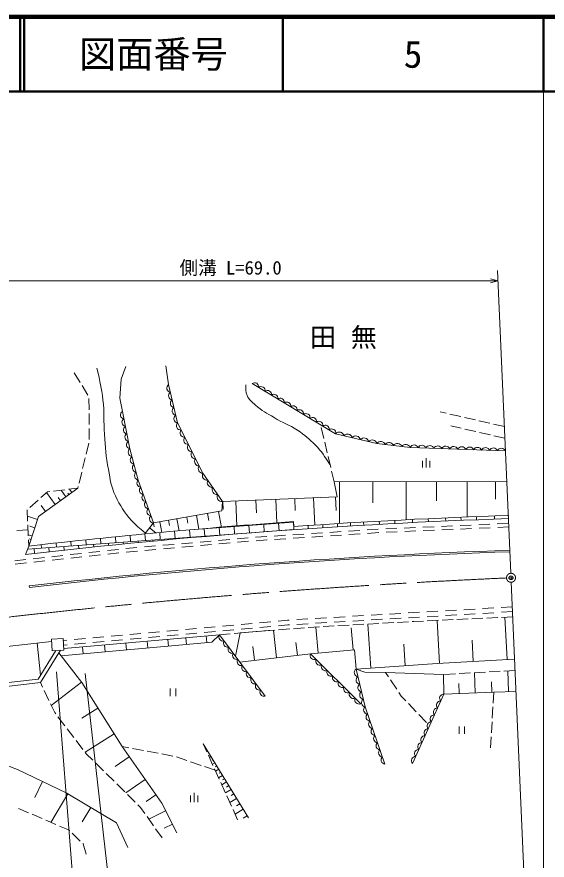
# Model space of a CAD drawing. Units: millimetres, scale not verified. Extents: x 40000 to 680000, y 20000 to 380000.
# Drawn here: x 508284 to 579500, y 266793 to 380000 of the extents above; entities that cross this region are included whole.
import ezdxf
from ezdxf.enums import TextEntityAlignment as Align

# ---------------------------------------------------------------- set-up
doc = ezdxf.new("R2010")
doc.units = ezdxf.units.MM
doc.header["$LTSCALE"] = 1000
doc.header["$PDMODE"] = 32
doc.header["$PDSIZE"] = 500
doc.linetypes.add('CHAIN', pattern=[18.5, 12, -1.5, 3.5, -1.5])
for name, color, linetype, lineweight in [('M-BGD', 7, 'Continuous', 13), ('M-BMK', 2, 'CHAIN', 13), ('M-STR-HTXT', 7, 'Continuous', 13), ('M-TTL', 2, 'Continuous', 140), ('M-TTL-BAND', 7, 'Continuous', 13), ('M-TTL-LINE', 7, 'Continuous', 50)]:
    doc.layers.add(name, color=color, linetype=linetype, lineweight=lineweight)
for name, color, linetype in [('M-BMK-HTXT', 7, 'Continuous'), ('M-OTRS', 6, 'Continuous'), ('M-TTL-TXT', 7, 'Continuous')]:
    doc.layers.add(name, color=color, linetype=linetype)
doc.styles.add('ＭＳ ゴシック', font='')
doc.styles.get('ＭＳ ゴシック').set_extended_font_data('MS Gothic')

msp = doc.modelspace()

# ---------------------------------------------------------------- linework, layer by layer
at = {"layer": 'M-BGD'}
for p, q in [((522310, 331381), (522916, 333058)), ((528664, 330631), (528271, 333166)), ((515998, 332204), (516784, 330926)), ((522131, 328811), (522310, 331381)), ((517046, 330500), (517832, 329223)), ((517964, 328760), (517975, 327260)), ((522452, 327026), (522131, 328811)), ((517978, 326760), (517989, 325260)), ((565958, 326781), (565112, 326975)), ((567908, 326333), (566446, 326669)), ((569857, 325886), (568395, 326221)), ((567975, 324762), (566580, 325082)), ((571806, 325438), (570344, 325774)), ((573755, 324990), (572293, 325326)), ((517992, 324760), (518002, 323260)), ((549505, 323401), (549156, 324860)), ((569925, 324317), (568463, 324651)), ((571875, 323871), (570412, 324205)), ((517930, 322769), (517582, 321310)), ((549971, 321456), (549622, 322915)), ((573824, 323425), (572362, 323759)), ((517466, 320823), (517118, 319364)), ((550437, 319511), (550088, 320970)), ((562739, 319505), (562739, 320380)), ((563239, 319505), (563239, 320755)), ((563739, 319505), (563739, 320380)), ((517002, 318878), (516653, 317419)), ((550903, 317566), (550553, 319025)), ((550903, 317566), (574079, 317638)), ((551295, 315567), (550903, 317566)), ((551597, 317568), (551614, 311967)), ((556078, 317582), (556087, 314781)), ((560560, 317596), (560575, 312477)), ((564655, 317609), (564663, 315049)), ((568750, 317621), (568765, 312848)), ((572569, 317633), (572576, 315246)), ((511208, 312923), (516489, 316730)), ((512395, 316239), (511518, 315466)), ((513431, 314526), (512273, 316131)), ((512724, 316278), (512395, 316239)), ((514710, 316517), (513221, 316338)), ((514867, 315561), (514220, 316458)), ((515272, 315853), (515110, 316077)), ((516489, 316730), (515206, 316576)), ((515678, 316145), (515354, 316594)), ((516537, 316933), (516489, 316730)), ((511143, 315136), (510017, 314145)), ((514149, 315043), (513825, 315492)), ((535803, 313675), (535910, 314925)), ((535910, 314925), (551295, 315567)), ((535953, 314926), (535998, 313843)), ((537686, 314999), (537826, 311630)), ((540381, 315111), (540451, 313427)), ((543076, 315224), (543209, 312057)), ((545610, 315330), (545676, 313746)), ((548144, 315436), (548298, 311760)), ((551084, 315558), (551161, 313721)), ((509653, 313809), (509726, 312311)), ((512146, 313599), (511567, 314402)), ((526629, 312069), (535803, 313675)), ((535372, 313600), (535746, 311464)), ((511073, 312518), (509694, 312977)), ((509887, 308954), (511208, 312923)), ((529785, 312621), (530071, 310989)), ((531091, 312850), (531234, 312034)), ((532397, 313079), (532722, 311219)), ((533885, 313339), (534047, 312409)), ((561427, 312112), (561407, 312530)), ((563546, 312213), (563527, 312632)), ((565884, 312319), (565865, 312737)), ((567943, 312405), (567926, 312824)), ((570009, 312487), (569993, 312906)), ((572449, 312577), (572434, 312996)), ((509750, 311812), (509822, 310313)), ((510706, 311414), (510016, 311643)), ((525491, 310592), (526629, 312069)), ((526101, 311384), (526963, 310720)), ((526635, 312070), (526729, 311534)), ((527492, 312220), (527743, 310787)), ((528639, 312421), (528764, 311704)), ((531519, 311140), (545433, 312164)), ((534459, 311357), (534456, 311388)), ((535529, 310433), (535456, 311430)), ((536453, 311503), (536449, 311557)), ((537524, 310579), (537451, 311577)), ((538448, 311650), (538443, 311712)), ((539519, 310726), (539445, 311724)), ((540443, 311797), (540437, 311866)), ((541513, 310873), (541440, 311870)), ((542437, 311944), (542432, 312017)), ((543508, 311020), (543434, 312017)), ((544432, 312091), (544427, 312161)), ((545473, 311585), (545428, 312233)), ((545502, 311167), (545429, 312164)), ((545502, 311167), (545473, 311585)), ((547422, 311298), (547394, 311716)), ((549384, 311427), (549357, 311845)), ((551363, 311552), (551337, 311970)), ((553104, 311658), (553079, 312076)), ((554869, 311762), (554844, 312180)), ((556971, 311880), (556948, 312298)), ((557817, 311271), (559316, 311337)), ((559065, 311992), (559043, 312411)), ((560315, 311381), (561813, 311446)), ((562812, 311490), (564311, 311556)), ((565310, 311599), (566809, 311665)), ((567808, 311709), (569306, 311774)), ((570305, 311818), (571804, 311883)), ((570362, 311353), (571860, 311418)), ((572803, 311927), (574301, 311993)), ((572859, 311462), (574358, 311528)), ((509782, 311133), (508285, 311042)), ((509724, 308534), (539114, 310696)), ((510339, 310310), (509814, 310485)), ((521567, 309405), (521509, 310200)), ((523562, 309552), (523500, 310397)), ((525556, 309699), (525491, 310592)), ((527551, 309846), (527483, 310774)), ((529546, 309992), (529475, 310957)), ((531540, 310139), (531467, 311136)), ((532464, 311210), (532463, 311220)), ((532542, 310153), (532537, 310213)), ((533535, 310286), (533461, 311283)), ((534535, 310318), (534532, 310359)), ((536528, 310483), (536527, 310506)), ((538522, 310648), (538521, 310653)), ((539114, 310696), (545502, 311167)), ((540354, 310139), (541851, 310237)), ((542849, 310303), (544345, 310401)), ((545343, 310467), (546840, 310565)), ((547838, 310631), (549335, 310729)), ((547894, 310166), (549391, 310265)), ((550333, 310795), (551829, 310893)), ((550389, 310330), (551886, 310429)), ((552827, 310959), (554324, 311057)), ((552883, 310494), (554380, 310593)), ((555322, 311123), (556819, 311221)), ((555378, 310658), (556875, 310757)), ((557873, 310806), (559372, 310872)), ((560371, 310916), (561870, 310981)), ((562869, 311025), (564367, 311091)), ((565366, 311134), (566865, 311200)), ((567864, 311244), (569362, 311309)), ((509846, 309814), (509887, 308954)), ((510023, 309361), (509865, 309414)), ((510181, 309836), (509918, 309923)), ((511594, 308671), (511560, 309142)), ((513589, 308818), (513548, 309365)), ((515583, 308965), (515538, 309579)), ((517578, 309112), (517528, 309790)), ((518601, 308832), (518575, 309185)), ((519573, 309258), (519518, 310002)), ((520592, 309033), (520570, 309332)), ((522583, 309233), (522564, 309479)), ((524574, 309429), (524559, 309625)), ((526565, 309613), (526554, 309772)), ((527901, 309056), (529395, 309187)), ((528557, 309797), (528548, 309919)), ((530392, 309275), (531886, 309406)), ((530549, 309981), (530543, 310066)), ((532882, 309493), (534376, 309624)), ((532938, 309029), (534432, 309160)), ((535372, 309712), (536867, 309843)), ((535429, 309248), (536923, 309379)), ((537863, 309930), (539357, 310062)), ((537919, 309467), (539413, 309598)), ((540410, 309675), (541907, 309773)), ((542905, 309838), (544402, 309937)), ((545399, 310002), (546896, 310101)), ((509887, 308954), (509448, 307827)), ((510644, 307963), (510597, 308598)), ((512632, 308188), (512591, 308745)), ((514622, 308406), (514586, 308891)), ((515465, 307804), (516956, 307968)), ((516611, 308620), (516581, 309038)), ((517950, 308078), (519441, 308241)), ((520435, 308351), (521926, 308515)), ((520491, 307887), (521982, 308051)), ((522920, 308619), (524415, 308750)), ((522976, 308155), (524471, 308286)), ((525411, 308837), (526905, 308969)), ((525467, 308373), (526961, 308505)), ((527957, 308592), (529452, 308723)), ((530448, 308811), (531942, 308942)), ((508010, 306985), (509501, 307149)), ((510495, 307258), (511986, 307422)), ((510551, 306794), (512042, 306958)), ((512980, 307531), (514471, 307695)), ((513036, 307068), (514527, 307232)), ((515521, 307341), (517012, 307505)), ((518006, 307614), (519497, 307778)), ((508066, 306521), (509557, 306685)), ((509961, 303401), (509938, 303600)), ((562341, 300060), (560844, 299971)), ((564837, 300208), (563339, 300119)), ((567332, 300356), (565835, 300267)), ((569828, 300504), (568331, 300415)), ((572323, 300652), (570826, 300563)), ((572352, 300010), (570854, 299921)), ((574819, 300800), (573322, 300711)), ((574847, 300158), (573350, 300069)), ((544630, 299009), (543377, 298896)), ((544872, 299023), (544630, 299009)), ((547367, 299171), (545870, 299083)), ((549863, 299320), (548366, 299231)), ((552359, 299468), (550861, 299379)), ((554854, 299616), (553357, 299527)), ((554882, 298973), (553385, 298884)), ((557350, 299764), (555852, 299675)), ((557378, 299121), (555881, 299032)), ((559845, 299912), (558348, 299823)), ((559874, 299269), (558376, 299181)), ((562369, 299418), (560872, 299329)), ((562892, 298891), (561615, 298830)), ((564865, 299566), (563368, 299477)), ((564889, 298986), (563391, 298914)), ((565044, 293213), (564716, 298977)), ((566887, 299080), (565389, 299009)), ((567361, 299714), (565863, 299625)), ((568885, 299175), (567386, 299104)), ((569856, 299862), (568359, 299773)), ((570883, 299270), (569384, 299199)), ((572880, 299365), (571382, 299294)), ((574878, 299459), (573380, 299388)), ((574129, 293731), (573806, 299409)), ((532422, 297909), (530928, 297774)), ((534912, 298133), (533418, 297998)), ((537402, 298358), (535908, 298223)), ((539891, 298582), (538397, 298447)), ((539920, 297939), (538426, 297804)), ((542381, 298806), (540887, 298672)), ((542410, 298164), (540916, 298029)), ((544663, 298367), (543406, 298253)), ((544924, 297828), (543427, 297720)), ((544900, 298381), (544663, 298367)), ((546918, 297971), (545422, 297863)), ((547396, 298529), (545898, 298440)), ((548913, 298114), (547417, 298007)), ((549891, 298677), (548394, 298588)), ((548744, 294587), (548426, 298079)), ((550167, 298204), (549412, 298150)), ((550909, 298245), (550167, 298204)), ((552387, 298825), (550889, 298736)), ((552906, 298354), (551408, 298272)), ((553469, 295016), (553200, 297970)), ((554903, 298463), (553405, 298381)), ((556900, 298572), (555402, 298490)), ((555829, 292575), (555416, 298491)), ((558897, 298682), (557399, 298600)), ((560894, 298791), (559396, 298709)), ((561615, 298830), (561393, 298818)), ((535500, 297042), (514572, 295198)), ((519972, 296786), (518478, 296652)), ((522462, 297011), (520968, 296876)), ((524952, 297235), (523458, 297101)), ((527442, 297460), (525948, 297325)), ((527470, 296817), (525976, 296682)), ((529932, 297684), (528438, 297550)), ((529960, 297041), (528466, 296906)), ((532450, 297266), (530956, 297131)), ((530982, 296644), (531061, 295750)), ((534940, 297490), (533446, 297355)), ((533704, 296883), (533783, 295996)), ((534472, 296058), (535500, 297042)), ((536951, 297170), (535500, 297042)), ((535500, 297042), (541627, 288814)), ((537430, 297715), (535936, 297580)), ((538943, 297346), (537449, 297214)), ((540935, 297522), (539441, 297390)), ((542074, 297623), (541433, 297566)), ((542929, 297684), (542074, 297623)), ((543168, 293966), (542738, 297671)), ((512941, 296159), (493234, 293965)), ((511000, 295943), (511479, 291641)), ((514245, 294234), (534472, 296058)), ((514992, 296338), (514511, 296294)), ((515021, 295694), (514547, 295651)), ((517482, 296562), (515988, 296427)), ((517511, 295919), (516017, 295784)), ((520000, 296143), (518507, 296008)), ((520041, 295680), (520122, 294764)), ((522490, 296368), (520996, 296233)), ((522941, 295935), (523021, 295025)), ((524980, 296592), (523486, 296457)), ((525800, 296187), (525880, 295283)), ((528567, 296431), (528646, 295532)), ((540204, 293622), (539989, 295474)), ((545954, 294289), (545752, 296031)), ((560436, 292896), (560236, 295776)), ((569587, 293472), (569425, 296311)), ((511441, 290636), (514141, 294965)), ((513937, 294637), (516997, 290636)), ((517093, 295420), (517174, 294498)), ((547708, 294493), (538218, 293391)), ((553611, 295029), (547708, 294493)), ((547708, 294493), (554460, 287785)), ((553834, 292436), (553611, 295029)), ((564745, 293196), (575127, 293787)), ((553834, 292436), (564745, 293196)), ((554997, 292033), (553834, 292436)), ((573198, 292148), (571700, 292064)), ((575195, 292260), (573697, 292176)), ((574319, 289413), (574230, 292206)), ((557814, 291989), (554997, 292033)), ((558205, 291397), (557814, 291989)), ((565595, 291720), (557814, 291989)), ((559309, 289729), (558481, 290980)), ((565639, 289082), (565595, 291720)), ((567207, 291811), (565710, 291727)), ((569204, 291923), (567706, 291839)), ((571201, 292036), (569703, 291951)), ((569851, 289250), (569743, 291954)), ((482740, 287375), (511441, 290636)), ((511738, 290013), (511441, 290636)), ((516974, 290665), (512910, 287557)), ((516997, 290636), (522416, 282048)), ((528878, 289815), (528878, 288815)), ((529628, 288815), (529628, 289815)), ((567688, 289164), (567634, 290516)), ((572085, 289340), (572029, 290736)), ((512599, 288208), (511953, 289562)), ((559916, 288814), (559585, 289312)), ((560541, 288164), (559916, 288814)), ((565639, 289082), (561436, 279781)), ((565639, 289082), (572347, 289350)), ((572347, 289350), (572254, 287853)), ((572347, 289350), (575318, 289445)), ((513369, 286595), (512815, 287757)), ((561927, 286722), (560888, 287803)), ((513498, 286426), (513369, 286595)), ((519162, 287206), (516998, 285840)), ((572223, 287354), (572130, 285857)), ((514715, 284839), (513803, 286030)), ((563314, 285281), (562274, 286362)), ((572099, 285358), (572006, 283861)), ((515932, 283252), (515019, 284442)), ((567666, 284752), (567666, 283752)), ((568416, 283752), (568416, 284752)), ((521346, 283744), (517443, 281281)), ((571975, 283362), (571882, 281865)), ((517149, 281665), (516236, 282855)), ((522416, 282048), (527743, 274426)), ((523334, 281876), (522416, 282048)), ((533796, 281324), (533299, 282416)), ((533299, 282416), (539407, 272451)), ((501568, 281543), (508364, 278972)), ((517594, 281084), (517453, 281268)), ((518497, 280193), (517594, 281084)), ((525299, 281505), (523825, 281783)), ((527265, 281135), (525791, 281413)), ((529230, 280765), (527756, 281043)), ((533822, 281563), (533716, 281499)), ((534624, 279503), (534003, 280869)), ((534083, 281137), (534030, 281105)), ((519920, 278788), (518852, 279842)), ((523382, 280665), (521491, 279344)), ((531132, 280154), (529713, 280640)), ((533025, 279507), (531605, 279992)), ((534344, 280711), (534134, 280582)), ((534605, 280284), (534500, 280220)), ((534867, 279858), (534551, 279664)), ((508364, 278972), (514885, 275849)), ((534917, 278860), (533498, 279345)), ((535452, 277683), (534831, 279048)), ((535389, 279005), (534968, 278747)), ((535128, 279432), (534970, 279335)), ((535651, 278579), (535440, 278450)), ((511719, 277365), (510691, 275219)), ((521343, 277382), (520275, 278436)), ((525497, 277639), (522912, 275833)), ((535912, 278153), (535385, 277830)), ((536173, 277727), (535910, 277565)), ((522766, 275977), (521699, 277031)), ((536281, 275862), (535659, 277228)), ((536434, 277300), (535803, 276913)), ((537054, 276289), (536297, 275826)), ((536744, 276795), (536428, 276601)), ((515141, 275697), (512861, 271863)), ((514885, 275849), (521681, 271808)), ((524189, 274572), (523122, 275626)), ((526942, 275571), (525650, 274668)), ((531593, 274586), (531593, 275461)), ((532093, 274586), (532093, 275836)), ((532593, 274586), (532593, 275461)), ((537109, 274042), (536488, 275407)), ((537425, 275684), (537047, 275452)), ((524895, 273875), (524545, 274221)), ((527743, 274426), (529763, 270476)), ((537796, 275079), (536890, 274523)), ((538240, 274354), (537787, 274076)), ((509863, 273150), (508485, 273741)), ((511701, 272361), (510323, 272952)), ((518208, 273873), (517068, 271956)), ((525477, 273052), (524895, 273875)), ((528255, 273424), (526023, 272282)), ((537937, 272221), (537316, 273587)), ((538685, 273629), (537599, 272964)), ((513539, 271572), (512161, 272164)), ((521681, 271808), (523196, 268502)), ((526633, 271420), (525766, 272644)), ((539217, 272760), (538674, 272428)), ((515344, 270798), (513999, 271375)), ((515369, 270772), (515344, 270798)), ((527789, 269788), (526922, 271012)), ((529169, 271638), (528053, 271067)), ((516784, 269358), (515723, 270419)), ((517181, 268961), (517137, 269005)), ((517594, 267583), (517181, 268961))]:
    msp.add_line(p, q, dxfattribs=at)
for points in [[(528664, 330631), (529842, 325491), (533268, 318744), (535910, 314925)], [(573899, 321720), (561088, 322194), (556638, 322715), (551099, 324040), (539880, 330763)], [(522452, 327026), (523452, 322028), (524594, 317816), (526629, 312069)], [(537630, 294181), (538263, 297286), (542272, 297637)], [(513531, 294930), (511144, 291105), (496839, 289480)], [(553834, 292436), (555041, 287383), (557724, 279692)]]:
    msp.add_lwpolyline(points, dxfattribs=at)
msp.add_lwpolyline([(512924, 296462), (514496, 296551), (514584, 294990), (513012, 294901)], close=True, dxfattribs=at)
for centre, radius, start, end in [((528998, 330167), 572, 125.76401, 260.05081), ((540215, 330344), 536, 349.41523, 128.72839), ((529234, 329139), 572, 125.76401, 260.05081), ((541078, 329827), 536, 349.41523, 128.72839), ((541941, 329310), 536, 349.41523, 128.72839), ((529469, 328111), 572, 125.76401, 260.05081), ((542804, 328793), 536, 349.41523, 128.72839), ((543667, 328276), 536, 349.41523, 128.72839), ((529705, 327083), 572, 125.76401, 260.05081), ((544531, 327758), 536, 349.41523, 128.72839), ((545394, 327241), 536, 349.41523, 128.72839), ((546257, 326724), 536, 349.41523, 128.72839), ((522745, 326564), 546, 122.35165, 260.26821), ((529940, 326054), 572, 125.76401, 260.05081), ((547120, 326207), 536, 349.41523, 128.72839), ((547983, 325690), 536, 349.41523, 128.72839), ((522944, 325565), 546, 122.35165, 260.26821), ((523144, 324565), 546, 122.35165, 260.26821), ((530302, 325119), 592, 141.07838, 272.77698), ((548846, 325173), 536, 349.41523, 128.72839), ((549709, 324656), 536, 349.41523, 128.72839), ((523344, 323566), 546, 122.35165, 260.26821), ((530792, 324155), 592, 141.07838, 272.77698), ((550572, 324139), 536, 349.41523, 128.72839), ((551586, 323627), 638, 13.39572, 139.68691), ((552694, 323362), 638, 13.39572, 139.68691), ((523544, 322566), 546, 122.35165, 260.26821), ((531282, 323191), 592, 141.07838, 272.77698), ((553802, 323097), 638, 13.39572, 139.68691), ((554909, 322832), 638, 13.39572, 139.68691), ((556017, 322567), 638, 13.39572, 139.68691), ((557163, 322378), 623, 19.3189, 147.33216), ((558275, 322248), 623, 19.3189, 147.33216), ((559388, 322118), 623, 19.3189, 147.33216), ((523836, 321567), 600, 129.80754, 260.5383), ((531771, 322227), 592, 141.07838, 272.77698), ((532261, 321263), 592, 141.07838, 272.77698), ((560500, 321988), 623, 19.3189, 147.33216), ((561613, 321942), 583, 21.41188, 154.34845), ((562681, 321902), 583, 21.41188, 154.34845), ((563748, 321863), 583, 21.41188, 154.34845), ((564816, 321823), 583, 21.41188, 154.34845), ((565884, 321784), 583, 21.41188, 154.34845), ((566951, 321744), 583, 21.41188, 154.34845), ((568019, 321705), 583, 21.41188, 154.34845), ((569086, 321665), 583, 21.41188, 154.34845), ((570154, 321626), 583, 21.41188, 154.34845), ((571222, 321586), 583, 21.41188, 154.34845), ((572289, 321547), 583, 21.41188, 154.34845), ((573357, 321507), 583, 21.41188, 154.34845), ((524122, 320514), 600, 129.80754, 260.5383), ((532750, 320300), 592, 141.07838, 272.77698), ((524407, 319461), 600, 129.80754, 260.5383), ((533240, 319336), 592, 141.07838, 272.77698), ((524693, 318408), 600, 129.80754, 260.5383), ((533851, 318441), 656, 152.49335, 276.84125), ((524946, 317402), 544, 130.37031, 268.62141), ((534511, 317486), 656, 152.49335, 276.84125), ((525286, 316444), 544, 130.37031, 268.62141), ((525625, 315486), 544, 130.37031, 268.62141), ((535171, 316531), 656, 152.49335, 276.84125), ((535832, 315576), 656, 152.49335, 276.84125), ((525964, 314528), 544, 130.37031, 268.62141), ((526303, 313570), 544, 130.37031, 268.62141), ((600185, -475512), 788576, 91.87758, 96.60733), ((526642, 312612), 544, 130.37031, 268.62141), ((600185, -475512), 788996, 91.87758, 93.97629), ((600185, -475512), 789645, 93.97629, 96.56628), ((600185, -475512), 784321, 91.87758, 96.60733), ((600185, -475512), 784121, 91.87758, 96.60733), ((535968, 296750), 551, 148.05131, 285.28887), ((536580, 295927), 551, 148.05131, 285.28887), ((537193, 295105), 551, 148.05131, 285.28887), ((537806, 294282), 551, 148.05131, 285.28887), ((548241, 294279), 574, 158.18587, 292.19483), ((538418, 293459), 551, 148.05131, 285.28887), ((548992, 293534), 574, 158.18587, 292.19483), ((539031, 292636), 551, 148.05131, 285.28887), ((539643, 291813), 551, 148.05131, 285.28887), ((549742, 292789), 574, 158.18587, 292.19483), ((550492, 292043), 574, 158.18587, 292.19483), ((554160, 291979), 561, 125.50189, 261.37448), ((540256, 290991), 551, 148.05131, 285.28887), ((551242, 291298), 574, 158.18587, 292.19483), ((554401, 290969), 561, 125.50189, 261.37448), ((540869, 290168), 551, 148.05131, 285.28887), ((551992, 290553), 574, 158.18587, 292.19483), ((552743, 289808), 574, 158.18587, 292.19483), ((554643, 289958), 561, 125.50189, 261.37448), ((541481, 289345), 551, 148.05131, 285.28887), ((553493, 289062), 574, 158.18587, 292.19483), ((554884, 288948), 561, 125.50189, 261.37448), ((565609, 288536), 547, 86.7942, 224.56718), ((554243, 288317), 574, 158.18587, 292.19483), ((555126, 287937), 561, 125.50189, 261.37448), ((565188, 287606), 547, 86.7942, 224.56718), ((555394, 286966), 545, 130.21558, 268.24576), ((555729, 286005), 545, 130.21558, 268.24576), ((564768, 286676), 547, 86.7942, 224.56718), ((556064, 285044), 545, 130.21558, 268.24576), ((563927, 284815), 547, 86.7942, 224.56718), ((564348, 285746), 547, 86.7942, 224.56718), ((556400, 284082), 545, 130.21558, 268.24576), ((563507, 283885), 547, 86.7942, 224.56718), ((556735, 283121), 545, 130.21558, 268.24576), ((563087, 282955), 547, 86.7942, 224.56718), ((557070, 282159), 545, 130.21558, 268.24576), ((562666, 282025), 547, 86.7942, 224.56718), ((557406, 281198), 545, 130.21558, 268.24576), ((562246, 281095), 547, 86.7942, 224.56718), ((557741, 280237), 545, 130.21558, 268.24576), ((561826, 280165), 547, 86.7942, 224.56718)]:
    msp.add_arc(centre, radius, start, end, dxfattribs=at)
for points in [[(525581, 310709), (524670, 311393), (524370, 311671), (523694, 312391), (522634, 313519), (522202, 314316), (521524, 315707), (520900, 316986), (520850, 317829), (520582, 319227), (520231, 321060), (520199, 322115), (520050, 323976), (519906, 325778), (520067, 326806), (519846, 328601), (519640, 330266), (519501, 330873), (519027, 332818)], [(550358, 319839), (549551, 321116), (549272, 321571), (548373, 322510), (547525, 323395), (546983, 323840), (545963, 324518), (544806, 325288), (544015, 325478), (542831, 326205), (541829, 326819), (541210, 327102), (540341, 327891), (539847, 328340), (539460, 328556), (539216, 329176), (539009, 329705), (539012, 330025), (539056, 330622)]]:
    msp.add_open_spline(points, degree=3, knots=[0, 0, 0, 0, 1, 1, 1, 2, 2, 2, 3, 3, 3, 4, 4, 4, 5, 5, 5, 6, 6, 6, 6], dxfattribs=at)
at = {"layer": 'M-BMK'}
msp.add_circle((574648, 304700), 600, dxfattribs=at)
msp.add_arc((618193, -685528), 991185, 92.55266, 98.59625, dxfattribs=at)
at = {"layer": 'M-OTRS'}
msp.add_point((574648, 304700), dxfattribs=at)
at = {"layer": 'M-STR-HTXT'}
for p, q in [((574621, 305299), (572834, 345946)), ((501083, 344551), (572891, 344551)), ((572891, 344551), (571891, 344814)), ((572891, 344551), (571891, 344288)), ((574674, 304100), (577138, 248057)), ((513607, 292053), (517047, 248838)), ((517477, 291838), (524679, 228306))]:
    msp.add_line(p, q, dxfattribs=at)
at = {"layer": 'M-TTL'}
msp.add_line((680000, 380000), (40000, 380000), dxfattribs=at)
at = {"layer": 'M-TTL-BAND'}
msp.add_line((579000, 20000), (579000, 370000), dxfattribs=at)
at = {"layer": 'M-TTL-LINE'}
for p, q in [((508747, 380000), (508747, 370000)), ((509247, 380000), (509247, 370000)), ((543997, 380000), (543997, 370000)), ((579000, 380000), (579000, 370000)), ((40000, 370000), (680000, 370000))]:
    msp.add_line(p, q, dxfattribs=at)

# ---------------------------------------------------------------- texts
at = {"layer": 'M-BMK-HTXT', "insert": (553131, 335412), "char_height": 2566, "attachment_point": 8, "style": 'ＭＳ ゴシック'}
msp.add_mtext('\\T1.57;田無', dxfattribs=at)
at = {"layer": 'M-STR-HTXT', "style": 'ＭＳ ゴシック'}
msp.add_text('側溝 L=69.0', height=1833, dxfattribs=at).set_placement((536987, 344851), align=Align.BOTTOM_CENTER)
at = {"layer": 'M-TTL-TXT', "style": 'ＭＳ ゴシック'}
for s, p in [('図面番号', (526622, 375000)), ('5', (561497, 375000))]:
    msp.add_text(s, height=3666, dxfattribs=at).set_placement(p, align=Align.MIDDLE_CENTER)

doc.saveas('drawing.dxf')
